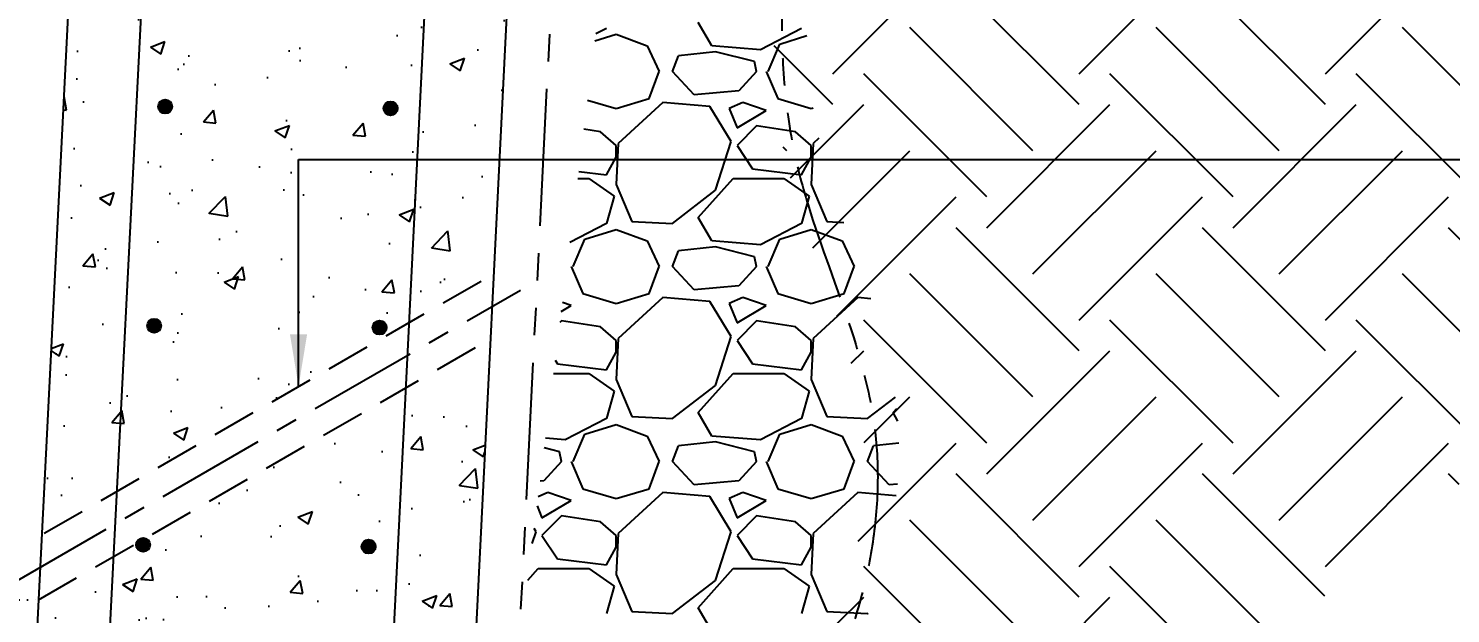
# Model space of a CAD drawing. Header units: millimetres. Extents: x -605628 to 223188, y -4937 to 493520.
# Drawn here: x -340648 to -339352, y 410802 to 411335 of the extents above; entities that cross this region are included whole.
import ezdxf

# ---------------------------------------------------------------- set-up
doc = ezdxf.new("R2010")
doc.units = ezdxf.units.MM
doc.header["$LTSCALE"] = 100
doc.header["$MEASUREMENT"] = 0
doc.header["$PDMODE"] = 3
doc.header["$PDSIZE"] = -0.5
for name, pattern in [('CENTER', [2, 1.25, -0.25, 0.25, -0.25]), ('DASHED', [0.75, 0.5, -0.25]), ('DOT', [0.25, 0, -0.25]), ('HIDDEN', [0.375, 0.25, -0.125]), ('PHANTOM', [2.5, 1.25, -0.25, 0.25, -0.25, 0.25, -0.25])]:
    doc.linetypes.add(name, pattern=pattern)
doc.layers.get('Defpoints').update_dxf_attribs({"color": 1})
for name, color, linetype in [('Grid-line', 8, 'CENTER'), ('S-Dim', 1, 'Continuous'), ('S-Hatch', 8, 'Continuous'), ('ST-FOOTING', 4, 'HIDDEN'), ('ST-HATCH', 8, 'Continuous'), ('STL-OBJT', 4, 'Continuous'), ('VENT-PIPE', 8, 'Continuous')]:
    doc.layers.add(name, color=color, linetype=linetype)
doc.styles.add('SKEL 1_20xp', font='romans.shx', dxfattribs={"width": 0.75, "height": 47.6})
doc.dimstyles.new('SKEL 1_20xp', dxfattribs={"dimtxt": 47.6, "dimasz": 47.6, "dimexe": 12, "dimexo": 12, "dimgap": 15, "dimtad": 1, "dimdec": 0, "dimtxsty": 'SKEL 1_20xp', "dimcen": 4, "dimdle": 1, "dimclrd": 1, "dimclre": 1, "dimclrt": 2, "dimadec": 0, "dimazin": 0, "dimtfac": 1, "dimtdec": 0, "dimtix": 1, "dimtmove": 0, "dimatfit": 3, "dimfxl": 1.25, "dimarcsym": 0})

# ---------------------------------------------------------------- blocks, each defined once
blk = doc.blocks.new('*D90')
at = {"layer": 'Defpoints', "color": 0, "transparency": 16777216}
for p in [(-340548.8, 412614.4), (-342087.9, 409614.4), (-341498.7, 409614.4)]:
    blk.add_point(p, dxfattribs=at)
at = {"layer": 'S-Dim', "color": 1, "lineweight": -2, "transparency": 16777216}
for p, q in [((-340560.8, 412614.4), (-342099.9, 412614.4)), ((-342087.9, 412566.8), (-342087.9, 409662)), ((-341510.7, 409614.4), (-342099.9, 409614.4))]:
    blk.add_line(p, q, dxfattribs=at)
at = {"layer": 'S-Dim', "color": 1, "transparency": 16777216}
for points in [[(-342095.8, 412566.8), (-342080, 412566.8), (-342087.9, 412614.4)], [(-342095.8, 409662), (-342080, 409662), (-342087.9, 409614.4)]]:
    blk.add_solid(points, dxfattribs=at)
at = {"layer": 'S-Dim', "color": 5, "transparency": 16777216, "insert": (-342126.7, 411111.8), "char_height": 47.6, "attachment_point": 5, "rotation": 90, "style": 'SKEL 1_20xp'}
blk.add_mtext('3000', dxfattribs=at)
blk = doc.blocks.new('*D103')
at = {"layer": 'Defpoints', "color": 0, "transparency": 16777216}
for p in [(-339913.8, 413064.4), (-339404.7, 409992.9), (-340086.3, 409614.4), (-340086.3, 409614.4), (-339486.3, 409614.4)]:
    blk.add_point(p, dxfattribs=at)
at = {"layer": 'S-Dim', "color": 1, "lineweight": -2, "transparency": 16777216}
blk.add_line((-339474.3, 409614.4), (-339294.6, 409614.4), dxfattribs=at)
blk.add_arc((-340086.3, 409614.4), 779.7, 3.4986, 83.639, dxfattribs=at)
at = {"layer": 'S-Dim', "color": 1, "transparency": 16777216}
for points in [[(-340000.5, 410381.3), (-339999.3, 410397.1), (-340047.4, 410393.1)], [(-339300.2, 409662.2), (-339316, 409661.7), (-339306.6, 409614.4)]]:
    blk.add_solid(points, dxfattribs=at)
at = {"layer": 'S-Dim', "color": 5, "transparency": 16777216, "insert": (-339493.3, 410178.5), "char_height": 47.6, "attachment_point": 5, "rotation": 313.5688, "style": 'SKEL 1_20xp'}
blk.add_mtext('87°', dxfattribs=at)

msp = doc.modelspace()

# ---------------------------------------------------------------- hatches: boundary and pattern name
h = msp.add_hatch()
h.set_pattern_fill('AR-CONC', color=8, scale=19)
h.set_pattern_definition([(50, (73802.29, -10970.5), (136.279435, -11.922906), [14.25, -156.75]), (355, (73802.29, -10970.5), (-26.362753, 142.916505), [11.4, -125.4]), (100.451444, (73813.65, -10971.5), (109.91668, 130.993598), [12.110636, -133.217]), (46.1842, (73802.29, -10932.5), (202.775853, -31.448663), [21.375, -235.125]), (96.635635, (73819.19, -10935.13), (177.58577, 185.082534), [18.165965, -199.825614]), (351.184164, (73802.3, -10932.5), (177.58577, 185.082534), [17.1, -188.1]), (21, (73821.29, -10942), (113.41234, -76.49759), [14.25, -156.75]), (326, (73821.29, -10942), (46.229913, 137.77851), [11.4, -125.4]), (71.451445, (73830.74, -10948.38), (159.642252, 61.28092), [12.110636, -133.217]), (37.5, (73802.29, -10970.505), (2.3103725, 63.2498322), [0, -123.88, 0, -127.3, 0, -125.875]), (7.5, (73802.29, -10970.505), (49.983212, 74.938225), [0, -72.58, 0, -121.03, 0, -47.975]), (327.5, (73759.92, -10970.505), (101.426263, -4.2854256), [0, -47.5, 0, -148.2, 0, -196.65]), (317.5, (73740.92, -10970.505), (110.805372, 19.019947), [0, -61.75, 0, -98.42, 0, -139.65])])
h.paths.add_polyline_path([(-340304.1, 411007.5), (-340541.4, 410870.5, -0.322065), (-340537.1, 410864.5, -1.104856), (-340549.8, 410865.7), (-340570.5, 410853.8), (-340619.7, 409876.7), (-340360.7, 409876.7)])
h.paths.add_polyline_path([(-340364.3, 410463.4, -1), (-340351.5, 410463.4, -1)], flags=16)
h.paths.add_polyline_path([(-340361.5, 410263.6, -1), (-340374.3, 410263.6, -1)], flags=16)
h.paths.add_polyline_path([(-340570, 410465, -1), (-340557.2, 410465, -1)], flags=16)
h.paths.add_polyline_path([(-340567.3, 410265.2, -1), (-340580.1, 410265.2, -1)], flags=16)
h.paths.add_polyline_path([(-340354.3, 410663.1, -1), (-340341.5, 410663.1, -1)], flags=16)
h.paths.add_polyline_path([(-340371.5, 410063.9, -1), (-340384.3, 410063.9, -1)], flags=16)
h.paths.add_polyline_path([(-340559.9, 410664.7, -1), (-340547.1, 410664.7, -1)], flags=16)
h.paths.add_polyline_path([(-340577.3, 410065.5, -1), (-340590.1, 410065.5, -1)], flags=16)
h.paths.add_polyline_path([(-340344.3, 410862.9, -1), (-340331.5, 410862.9, -1)], flags=16)
h.paths.add_polyline_path([(-340570.5, 410853.8), (-340638.8, 410814.4), (-340685.6, 409876.7), (-340619.7, 409876.7)])
h.paths.add_polyline_path([(-340226.8, 411052.2), (-340304.1, 411007.5), (-340360.7, 409876.7), (-340373.8, 409614.4), (-340298.7, 409614.4)])
h.paths.add_polyline_path([(-340567.5, 410913.2), (-340635.8, 410873.8), (-340578.8, 412014), (-340510.1, 412053.7)])
h.paths.add_polyline_path([(-340282.9, 411431.9), (-340541.4, 411431.9), (-340567.5, 410913.2), (-340301.2, 411067)])
h.paths.add_polyline_path([(-340529.8, 411264, -1), (-340517, 411264, -1)], flags=16)
h.paths.add_polyline_path([(-340527, 411064.2, -1), (-340539.8, 411064.2, -1)], flags=16)
h.paths.add_polyline_path([(-340324.3, 411262.4, -1), (-340311.5, 411262.4, -1)], flags=16)
h.paths.add_polyline_path([(-340321.5, 411062.6, -1), (-340334.3, 411062.6, -1)], flags=16)
h.paths.add_polyline_path([(-340200.9, 411569.8), (-340276, 411569.8), (-340279.8, 411494.1), (-340251.6, 411494.1), (-340251.6, 411431.9), (-340282.9, 411431.9), (-340301.2, 411067), (-340223.8, 411111.6)])
at = {"layer": 'STL-OBJT'}
h = msp.add_hatch(color=3, dxfattribs=at)
h.dxf.hatch_style = 1
h.paths.add_polyline_path([(-340529.8, 411263.8, 1), (-340517, 411264.2, 1)])
h = msp.add_hatch(color=3, dxfattribs=at)
h.dxf.hatch_style = 1
h.paths.add_polyline_path([(-340324.3, 411262.4, 1), (-340311.5, 411262.4, 1)])
h = msp.add_hatch(color=3, dxfattribs=at)
h.dxf.hatch_style = 1
h.paths.add_polyline_path([(-340539.8, 411064, 1), (-340527, 411064.4, 1)])
h = msp.add_hatch(color=3, dxfattribs=at)
h.dxf.hatch_style = 1
h.paths.add_polyline_path([(-340334.3, 411062.6, 1), (-340321.5, 411062.6, 1)])
h = msp.add_hatch(color=3, dxfattribs=at)
h.dxf.hatch_style = 1
h.paths.add_polyline_path([(-340549.9, 410864.3, 1), (-340537.1, 410864.7, 1)])
h = msp.add_hatch(color=3, dxfattribs=at)
h.dxf.hatch_style = 1
h.paths.add_polyline_path([(-340344.3, 410862.9, 1), (-340331.5, 410862.9, 1)])

# ---------------------------------------------------------------- linework, layer by layer
at = {"color": 5, "linetype": 'PHANTOM'}
msp.add_line((-340125.7, 412279), (-340258.9, 409614.4), dxfattribs=at)
at = {"color": 4, "linetype": 'PHANTOM'}
msp.add_open_spline([(-339748.2, 412939.8), (-339758.7, 412691.3), (-339778.7, 412323.7), (-339860, 411781.1), (-340018.9, 411304.9), (-339817.1, 410917.4), (-339973.3, 410574), (-340181.9, 410475.8), (-340257.4, 410440.3)], degree=3, knots=[200.448226, 200.448226, 200.448226, 200.448226, 719.987457, 1298.552421, 1874.809812, 2113.065068, 2552.729702, 2801.920053, 2801.920053, 2801.920053, 2801.920053], dxfattribs=at)
at = {"layer": 'Grid-line', "ltscale": 0.8}
msp.add_line((-340663.8, 410828.7), (-340199.6, 411096.7), dxfattribs=at)
at = {"layer": 'S-Hatch'}
for p, q in [((-339914.7, 411294), (-339802.4, 411406.2)), ((-339690.2, 411294), (-339577.9, 411406.2)), ((-339690.2, 411265.9), (-339802.4, 411378.1)), ((-339465.7, 411265.9), (-339577.9, 411378.1)), ((-339465.7, 411294), (-339378.4, 411381.2)), ((-340025.2, 411319.3), (-340037.6, 411340.6)), ((-340131.6, 411323.9), (-340112.3, 411329.9)), ((-340121.2, 411335.3), (-340130.8, 411330.2)), ((-340112.3, 411329.9), (-340083.9, 411319.3)), ((-339943.4, 411335.3), (-339980.8, 411315.7)), ((-339963, 411321), (-339938.3, 411328.8)), ((-339732.3, 411223.8), (-339844.5, 411336)), ((-339507.8, 411223.8), (-339620, 411336)), ((-339283.3, 411223.8), (-339395.5, 411336)), ((-340083.9, 411319.3), (-340073.2, 411296.1)), ((-340021.6, 411313.9), (-340055.4, 411310.4)), ((-339980.8, 411315.7), (-340025.2, 411319.3)), ((-339986.1, 411305), (-340021.6, 411313.9)), ((-339973.6, 411296.1), (-339963, 411321)), ((-339914.7, 411265.9), (-339968.2, 411319.4)), ((-340060.8, 411296.1), (-340055.4, 411310.4)), ((-339984.3, 411296.1), (-339986.1, 411305)), ((-340082.1, 411271.3), (-340073.2, 411296.1)), ((-340041.2, 411274.8), (-340060.8, 411296.1)), ((-339984.3, 411296.1), (-340000.3, 411278.4)), ((-339975.4, 411296.1), (-339964.8, 411271.3)), ((-339774.4, 411181.7), (-339886.6, 411294)), ((-339549.9, 411181.7), (-339662.1, 411294)), ((-339325.4, 411181.7), (-339437.6, 411294)), ((-340000.3, 411278.4), (-340041.2, 411274.8)), ((-340138.3, 411270), (-340112.3, 411262.4)), ((-340112.3, 411262.4), (-340082.1, 411271.3)), ((-340069.7, 411267.7), (-340110.5, 411230.4)), ((-340027, 411264.1), (-340069.7, 411267.7)), ((-340007.4, 411232.1), (-340027, 411264.1)), ((-339996.8, 411267.7), (-340009.2, 411262.4)), ((-340009.2, 411262.4), (-340002.1, 411244.6)), ((-340002.1, 411244.6), (-339975.4, 411260.6)), ((-339975.4, 411260.6), (-339996.8, 411267.7)), ((-339964.8, 411271.3), (-339934.5, 411262.4)), ((-339953.4, 411199.1), (-339886.6, 411265.9)), ((-339934.5, 411262.4), (-339932.7, 411262.9)), ((-339774.4, 411153.6), (-339662.1, 411265.9)), ((-339549.9, 411153.6), (-339437.6, 411265.9)), ((-340126.5, 411241), (-340141.7, 411243.3)), ((-340112.3, 411228.6), (-340126.5, 411241)), ((-339984.3, 411246.4), (-340002.1, 411228.6)), ((-339948.7, 411241), (-339984.3, 411246.4)), ((-339934.5, 411228.6), (-339948.7, 411241)), ((-339927.5, 411235.1), (-339932.7, 411230.4)), ((-340110.5, 411230.4), (-340112.3, 411193)), ((-340112.3, 411217.9), (-340112.3, 411228.6)), ((-340021.6, 411187.7), (-340007.4, 411232.1)), ((-340002.1, 411228.6), (-339987.9, 411207.2)), ((-339956.8, 411223.8), (-339959.9, 411226.9)), ((-339932.7, 411230.4), (-339934.5, 411193)), ((-339934.5, 411217.9), (-339934.5, 411228.6)), ((-339933.1, 411135.3), (-339844.5, 411223.8)), ((-339732.3, 411111.5), (-339620, 411223.8)), ((-339507.8, 411111.5), (-339395.5, 411223.8)), ((-340121.2, 411201.9), (-340112.3, 411217.9)), ((-339943.4, 411201.9), (-339934.5, 411217.9)), ((-340147.3, 411198.4), (-340137.2, 411198.4)), ((-340146.4, 411204.9), (-340121.2, 411201.9)), ((-340137.2, 411198.4), (-340114.1, 411182.4)), ((-340037.6, 411162.8), (-340005.6, 411198.4)), ((-340005.6, 411198.4), (-339959.4, 411198.4)), ((-339987.9, 411207.2), (-339943.4, 411201.9)), ((-339959.4, 411198.4), (-339936.3, 411182.4)), ((-340112.3, 411193), (-340098.1, 411159.2)), ((-340060.8, 411157.5), (-340021.6, 411187.7)), ((-339934.5, 411193), (-339920.3, 411159.2)), ((-340114.1, 411182.4), (-340121.2, 411157.5)), ((-339936.3, 411182.4), (-339943.4, 411157.5)), ((-339911, 411073.1), (-339802.4, 411181.7)), ((-339690.2, 411069.4), (-339577.9, 411181.7)), ((-339465.7, 411069.4), (-339353.4, 411181.7)), ((-340121.2, 411157.5), (-340154.5, 411140)), ((-340098.1, 411159.2), (-340060.8, 411157.5)), ((-340025.2, 411141.5), (-340037.6, 411162.8)), ((-339943.4, 411157.5), (-339980.8, 411137.9)), ((-339920.3, 411159.2), (-339904.7, 411158.5)), ((-340140.8, 411143.2), (-340112.3, 411152.1)), ((-340112.3, 411152.1), (-340083.9, 411141.5)), ((-339963, 411143.2), (-339934.5, 411152.1)), ((-339934.5, 411152.1), (-339906.1, 411141.5)), ((-339690.2, 411041.4), (-339802.4, 411153.6)), ((-339465.7, 411041.4), (-339577.9, 411153.6)), ((-339241.2, 411041.4), (-339353.4, 411153.6)), ((-340151.4, 411118.3), (-340140.8, 411143.2)), ((-340083.9, 411141.5), (-340073.2, 411118.3)), ((-340060.8, 411118.3), (-340055.4, 411132.6)), ((-340021.6, 411136.1), (-340055.4, 411132.6)), ((-339980.8, 411137.9), (-340025.2, 411141.5)), ((-339986.1, 411127.2), (-340021.6, 411136.1)), ((-339973.6, 411118.3), (-339963, 411143.2)), ((-339906.1, 411141.5), (-339895.4, 411118.3)), ((-340153.2, 411118.3), (-340142.6, 411093.5)), ((-340082.1, 411093.5), (-340073.2, 411118.3)), ((-340041.2, 411097), (-340060.8, 411118.3)), ((-339984.3, 411118.3), (-340000.3, 411100.6)), ((-339984.3, 411118.3), (-339986.1, 411127.2)), ((-339975.4, 411118.3), (-339964.8, 411093.5)), ((-339904.3, 411093.5), (-339895.4, 411118.3)), ((-339732.3, 410999.3), (-339844.5, 411111.5)), ((-339507.8, 410999.3), (-339620, 411111.5)), ((-339283.3, 410999.3), (-339395.5, 411111.5)), ((-340142.6, 411093.5), (-340112.3, 411084.6)), ((-340112.3, 411084.6), (-340082.1, 411093.5)), ((-340000.3, 411100.6), (-340041.2, 411097)), ((-339964.8, 411093.5), (-339934.5, 411084.6)), ((-339934.5, 411084.6), (-339904.3, 411093.5)), ((-340162.3, 411077.3), (-340153.2, 411082.8)), ((-340153.2, 411082.8), (-340161.3, 411085.5)), ((-340069.7, 411089.9), (-340110.5, 411052.6)), ((-340027, 411086.3), (-340069.7, 411089.9)), ((-340007.4, 411054.3), (-340027, 411086.3)), ((-339996.8, 411089.9), (-340009.2, 411084.6)), ((-340009.2, 411084.6), (-340002.1, 411066.8)), ((-340002.1, 411066.8), (-339975.4, 411082.8)), ((-339975.4, 411082.8), (-339996.8, 411089.9)), ((-339891.9, 411089.9), (-339932.7, 411052.6)), ((-339880.1, 411088.9), (-339891.9, 411089.9)), ((-340162.1, 411068.6), (-340163.6, 411067.1)), ((-340126.5, 411063.2), (-340162.1, 411068.6)), ((-339984.3, 411068.6), (-340002.1, 411050.8)), ((-339948.7, 411063.2), (-339984.3, 411068.6)), ((-339774.4, 410957.2), (-339886.6, 411069.4)), ((-339549.9, 410957.2), (-339662.1, 411069.4)), ((-339325.4, 410957.2), (-339437.6, 411069.4)), ((-340112.3, 411050.8), (-340126.5, 411063.2)), ((-340021.6, 411009.9), (-340007.4, 411054.3)), ((-339934.5, 411050.8), (-339948.7, 411063.2)), ((-340121.2, 411024.1), (-340112.3, 411040.1)), ((-340110.5, 411052.6), (-340112.3, 411015.2)), ((-340112.3, 411040.1), (-340112.3, 411050.8)), ((-340002.1, 411050.8), (-339987.9, 411029.4)), ((-339943.4, 411024.1), (-339934.5, 411040.1)), ((-339932.7, 411052.6), (-339934.5, 411015.2)), ((-339934.5, 411040.1), (-339934.5, 411050.8)), ((-339898, 411030), (-339886.6, 411041.4)), ((-339774.4, 410929.1), (-339662.1, 411041.4)), ((-339549.9, 410929.1), (-339437.6, 411041.4)), ((-340167.9, 411032.8), (-340165.7, 411029.4)), ((-340165.7, 411029.4), (-340121.2, 411024.1)), ((-339987.9, 411029.4), (-339943.4, 411024.1)), ((-340169.4, 411020.6), (-340137.2, 411020.6)), ((-340137.2, 411020.6), (-340114.1, 411004.6)), ((-340112.3, 411015.2), (-340098.1, 410981.4)), ((-340037.6, 410985), (-340005.6, 411020.6)), ((-340005.6, 411020.6), (-339959.4, 411020.6)), ((-339959.4, 411020.6), (-339936.3, 411004.6)), ((-339934.5, 411015.2), (-339920.3, 410981.4)), ((-340114.1, 411004.6), (-340121.2, 410979.7)), ((-340060.8, 410979.7), (-340021.6, 411009.9)), ((-339936.3, 411004.6), (-339943.4, 410979.7)), ((-339886.1, 410957.7), (-339844.5, 410999.3)), ((-339883, 410979.7), (-339857.7, 410999.2)), ((-339859.8, 410985), (-339856.4, 410988.8)), ((-339732.3, 410887), (-339620, 410999.3)), ((-339507.8, 410887), (-339395.5, 410999.3)), ((-340121.2, 410979.7), (-340158.6, 410960.1)), ((-340098.1, 410981.4), (-340060.8, 410979.7)), ((-340025.2, 410963.7), (-340037.6, 410985)), ((-339943.4, 410979.7), (-339980.8, 410960.1)), ((-339920.3, 410981.4), (-339883, 410979.7)), ((-339855.4, 410977.4), (-339859.8, 410985)), ((-340151.4, 410940.5), (-340140.8, 410965.4)), ((-340140.8, 410965.4), (-340112.3, 410974.3)), ((-340112.3, 410974.3), (-340083.9, 410963.7)), ((-340083.9, 410963.7), (-340073.2, 410940.5)), ((-339980.8, 410960.1), (-340025.2, 410963.7)), ((-339973.6, 410940.5), (-339963, 410965.4)), ((-339963, 410965.4), (-339934.5, 410974.3)), ((-339934.5, 410974.3), (-339906.1, 410963.7)), ((-339906.1, 410963.7), (-339895.4, 410940.5)), ((-340163.9, 410949.4), (-340177.8, 410952.9)), ((-340158.6, 410960.1), (-340176.7, 410961.6)), ((-340162.1, 410940.5), (-340163.9, 410949.4)), ((-340060.8, 410940.5), (-340055.4, 410954.8)), ((-340021.6, 410958.3), (-340055.4, 410954.8)), ((-339986.1, 410949.4), (-340021.6, 410958.3)), ((-339984.3, 410940.5), (-339986.1, 410949.4)), ((-339891.6, 410868), (-339802.4, 410957.2)), ((-339883, 410940.5), (-339877.6, 410954.8)), ((-339854.6, 410957.2), (-339877.6, 410954.8)), ((-339690.2, 410844.9), (-339577.9, 410957.2)), ((-339465.7, 410844.9), (-339353.4, 410957.2)), ((-340162.1, 410940.5), (-340178.1, 410922.8)), ((-340153.2, 410940.5), (-340142.6, 410915.7)), ((-340082.1, 410915.7), (-340073.2, 410940.5)), ((-340041.2, 410919.2), (-340060.8, 410940.5)), ((-339984.3, 410940.5), (-340000.3, 410922.8)), ((-339975.4, 410940.5), (-339964.8, 410915.7)), ((-339904.3, 410915.7), (-339895.4, 410940.5)), ((-339863.4, 410919.2), (-339883, 410940.5)), ((-339690.2, 410816.9), (-339802.4, 410929.1)), ((-339466.4, 410817.6), (-339577.9, 410929.1)), ((-339343.8, 410919.5), (-339353.4, 410929.1)), ((-340174.6, 410912.1), (-340183.4, 410908.3)), ((-340178.1, 410922.8), (-340181.6, 410922.5)), ((-340153.2, 410905), (-340174.6, 410912.1)), ((-340142.6, 410915.7), (-340112.3, 410906.8)), ((-340112.3, 410906.8), (-340082.1, 410915.7)), ((-340069.7, 410912.1), (-340110.5, 410874.8)), ((-340027, 410908.5), (-340069.7, 410912.1)), ((-340000.3, 410922.8), (-340041.2, 410919.2)), ((-339996.8, 410912.1), (-340009.2, 410906.8)), ((-339975.4, 410905), (-339996.8, 410912.1)), ((-339964.8, 410915.7), (-339934.5, 410906.8)), ((-339934.5, 410906.8), (-339904.3, 410915.7)), ((-339891.9, 410912.1), (-339932.7, 410874.8)), ((-339856.9, 410909.2), (-339891.9, 410912.1)), ((-339855.9, 410919.9), (-339863.4, 410919.2)), ((-340184.4, 410900.2), (-340179.9, 410889)), ((-340179.9, 410889), (-340153.2, 410905)), ((-340007.4, 410876.5), (-340027, 410908.5)), ((-340009.2, 410906.8), (-340002.1, 410889)), ((-340002.1, 410889), (-339975.4, 410905)), ((-340162.1, 410890.8), (-340179.9, 410873)), ((-340126.5, 410885.4), (-340162.1, 410890.8)), ((-340112.3, 410873), (-340126.5, 410885.4)), ((-339984.3, 410890.8), (-340002.1, 410873)), ((-339948.7, 410885.4), (-339984.3, 410890.8)), ((-339934.5, 410873), (-339948.7, 410885.4)), ((-339732.3, 410774.8), (-339844.5, 410887)), ((-339507.8, 410774.8), (-339620, 410887)), ((-340188.7, 410865.7), (-340185.2, 410876.5)), ((-340185.2, 410876.5), (-340187, 410879.4)), ((-340179.9, 410873), (-340165.7, 410851.6)), ((-340110.5, 410874.8), (-340112.3, 410837.4)), ((-340112.3, 410862.3), (-340112.3, 410873)), ((-340021.6, 410832.1), (-340007.4, 410876.5)), ((-340002.1, 410873), (-339987.9, 410851.6)), ((-339932.7, 410874.8), (-339934.5, 410837.4)), ((-339934.5, 410862.3), (-339934.5, 410873)), ((-340121.2, 410846.3), (-340112.3, 410862.3)), ((-339943.4, 410846.3), (-339934.5, 410862.3)), ((-340165.7, 410851.6), (-340121.2, 410846.3)), ((-339987.9, 410851.6), (-339943.4, 410846.3)), ((-340192.8, 410832.3), (-340183.4, 410842.8)), ((-340183.4, 410842.8), (-340137.2, 410842.8)), ((-340137.2, 410842.8), (-340114.1, 410826.8)), ((-340112.3, 410837.4), (-340098.1, 410803.6)), ((-340037.6, 410807.2), (-340005.6, 410842.8)), ((-340005.6, 410842.8), (-339959.4, 410842.8)), ((-339959.4, 410842.8), (-339936.3, 410826.8)), ((-339934.5, 410837.4), (-339920.3, 410803.6)), ((-339774.4, 410732.7), (-339886.6, 410844.9)), ((-339549.9, 410732.7), (-339662.1, 410844.9)), ((-340114.1, 410826.8), (-340121.2, 410801.9)), ((-340060.8, 410801.9), (-340021.6, 410832.1)), ((-339936.3, 410826.8), (-339943.4, 410801.9)), ((-340025.2, 410785.9), (-340037.6, 410807.2)), ((-339912, 410791.5), (-339886.6, 410816.9)), ((-339774.4, 410704.6), (-339662.1, 410816.9)), ((-340098.1, 410803.6), (-340060.8, 410801.9)), ((-339920.3, 410803.6), (-339883, 410801.9)), ((-339883, 410801.9), (-339882.6, 410802.2))]:
    msp.add_line(p, q, dxfattribs=at)
at = {"layer": 'ST-FOOTING', "color": 2, "linetype": 'Continuous'}
for p, q in [((-340548.8, 412614.4), (-340698.7, 409614.4)), ((-340163.9, 412311.4), (-340298.7, 409614.4))]:
    msp.add_line(p, q, dxfattribs=at)
at = {"layer": 'ST-HATCH', "color": 3}
for p, q in [((-340486.4, 412524.7), (-340647.3, 409328.6)), ((-340229.8, 412493.7), (-340386.4, 409362.5))]:
    msp.add_line(p, q, dxfattribs=at)
at = {"layer": 'ST-HATCH', "color": 1, "linetype": 'DOT', "ltscale": 0.3}
msp.add_line((-341849.8, 410814.3), (-340638.8, 410814.3), dxfattribs=at)
at = {"layer": 'STL-OBJT', "color": 3}
for centre in [(-340523.4, 411264), (-340317.9, 411262.4), (-340533.4, 411064.2), (-340327.9, 411062.6), (-340543.5, 410864.5), (-340337.9, 410862.9)]:
    msp.add_circle(centre, 6.4, dxfattribs=at)
at = {"layer": 'VENT-PIPE', "color": 1, "linetype": 'DASHED', "ltscale": 0.8}
for p, q in [((-340633.7, 410875), (-340223.9, 411111.6)), ((-340638.8, 410814.3), (-340226.9, 411052.2))]:
    msp.add_line(p, q, dxfattribs=at)

# ---------------------------------------------------------------- dimensions: what is measured, and where the dimension line sits
at = {"layer": 'S-Dim', "color": 5}
dim = msp.add_angular_dim_2l(base=(-339404.7, 409992.9), line1=((-339913.8, 413064.4), (-340086.3, 409614.4)), line2=((-340086.3, 409614.4), (-339486.3, 409614.4)), dimstyle='SKEL 1_20xp', override={"dimclrt": 5}, dxfattribs=at)
dim.commit()
dim.dimension.update_dxf_attribs({"geometry": '*D103', "text_midpoint": (-339493.3, 410178.5)})
dim = msp.add_linear_dim(base=(-342087.9, 409614.4), p1=(-340548.8, 412614.4), p2=(-341498.7, 409614.4), angle=90, dimstyle='SKEL 1_20xp', override={"dimclrt": 5}, dxfattribs=at)
dim.commit()
dim.dimension.update_dxf_attribs({"geometry": '*D90', "text_midpoint": (-342087.9, 411111.8), "dimtype": 160})

# ---------------------------------------------------------------- leaders
at = {"layer": 'S-Dim'}
msp.add_leader([(-340401.8, 411008.9), (-340401.8, 411215.7), (-338743.7, 411215.7)], dimstyle='SKEL 1_20xp', dxfattribs=at)

doc.saveas('drawing.dxf')
